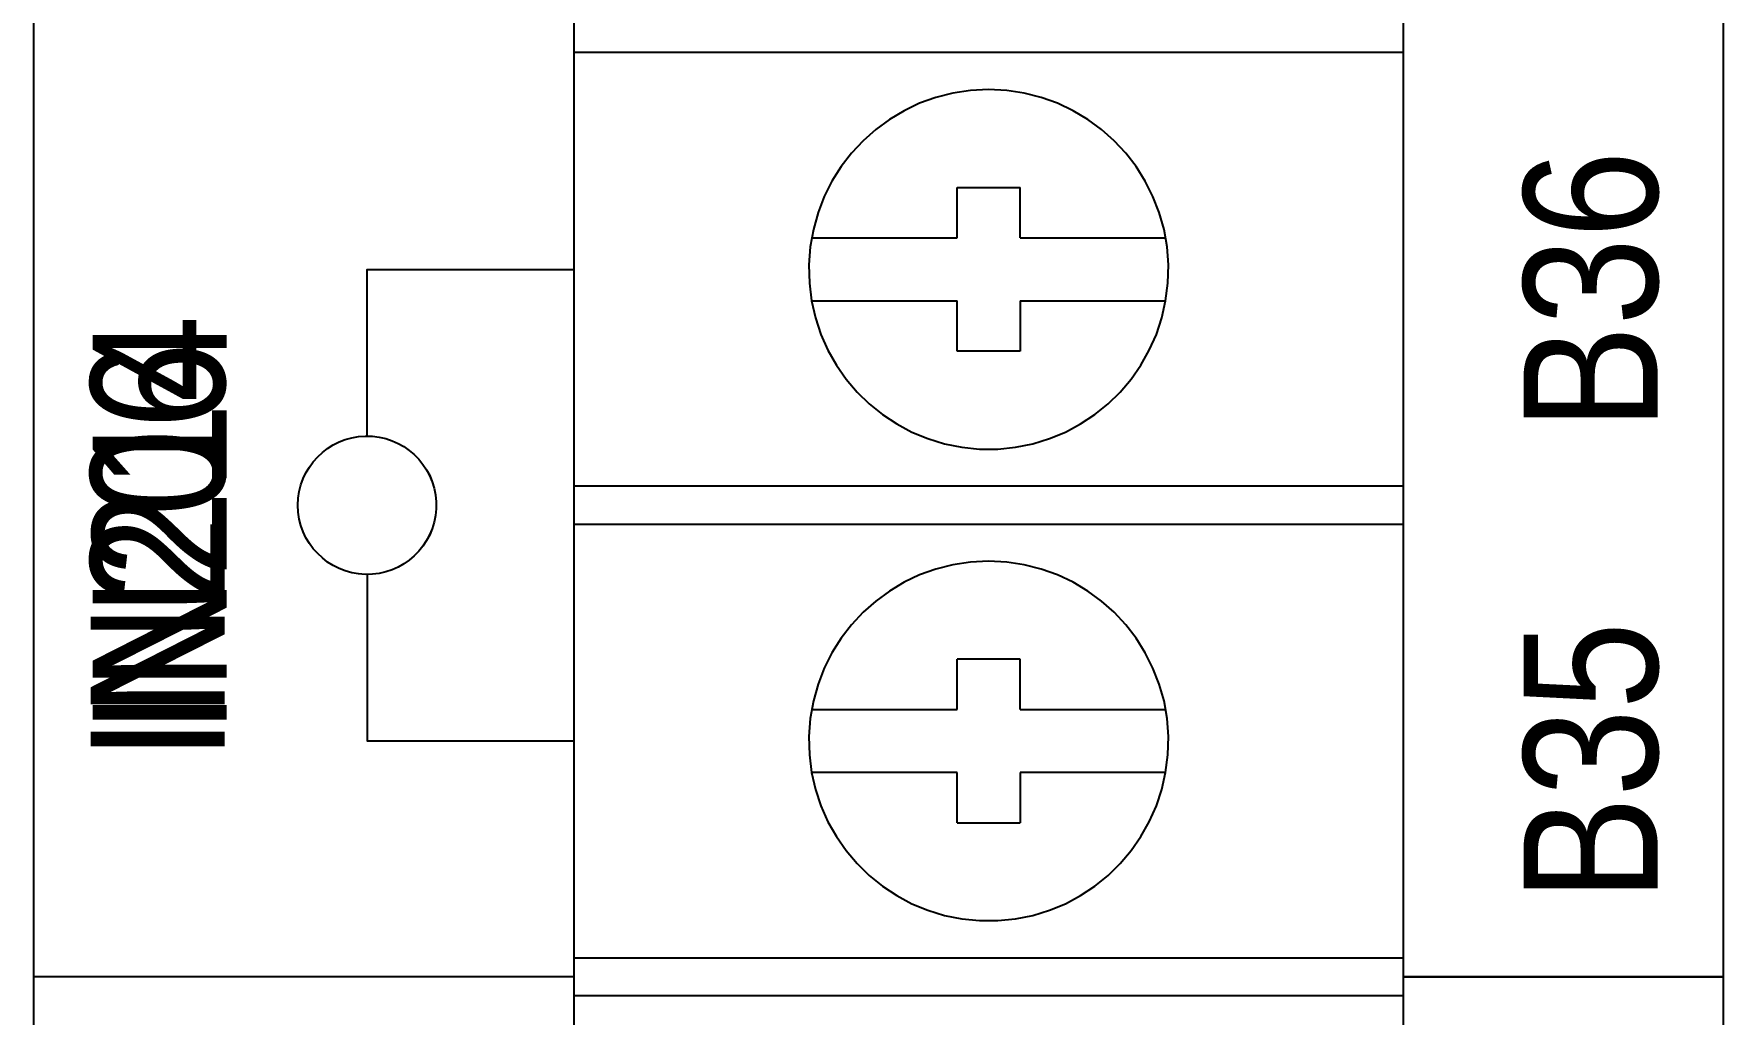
# Model space of a CAD drawing. Extents: x -11 to 35.7, y -8.8 to 26.3.
# Drawn here: x 21.333 to 22.677, y 7.798 to 8.577 of the extents above; entities that cross this region are included whole.
import ezdxf

# ---------------------------------------------------------------- set-up
doc = ezdxf.new("R2010")
doc.units = 0
doc.header["$MEASUREMENT"] = 0
for name, color, linetype in [('4_02__ADDITIONAL_12_STD_OU', 7, 'CONTINUOUS'), ('4_03__ADDITIONAL_4_STD_OUT', 7, 'CONTINUOUS'), ('4_04__ADDITIONAL_12_HIGH_I', 7, 'CONTINUOUS')]:
    doc.layers.add(name, color=color, linetype=linetype)

msp = doc.modelspace()

# ---------------------------------------------------------------- linework, layer by layer
at = {"layer": '4_02__ADDITIONAL_12_STD_OU'}
for points in [[(22.4226, 3.702), (22.4226, 10.452), (21.7626, 10.452), (21.7626, 3.702), (22.4226, 3.702)], [(21.3331, 6.2479), (21.3331, 6.364), (21.3331, 6.4813), (21.3331, 6.5994), (21.3331, 6.7182), (21.3331, 6.8376), (21.3331, 7.0772), (21.3331, 7.3169), (21.3331, 7.4363), (21.3331, 7.5551), (21.3331, 7.6732), (21.3331, 7.7904), (21.3331, 7.9066), (21.3331, 8.0215), (21.3331, 8.1349), (21.3331, 8.2468), (21.3331, 8.3568), (21.3331, 8.4111), (21.3331, 8.4649), (21.3331, 8.5181), (21.3331, 8.5708), (21.3331, 8.6229)], [(22.6769, 8.6229), (22.6769, 8.5708), (22.6769, 8.5181), (22.6769, 8.4649), (22.6769, 8.4111), (22.6769, 8.3568), (22.6769, 8.2468), (22.6769, 8.1349), (22.6769, 8.0215), (22.6769, 7.9066), (22.6769, 7.7904), (22.6769, 7.6732), (22.6769, 7.5551), (22.6769, 7.4363), (22.6769, 7.3169), (22.6769, 7.0772), (22.6769, 6.8376), (22.6769, 6.7182), (22.6769, 6.5994), (22.6769, 6.4813), (22.6769, 6.364), (22.6769, 6.2479)], [(22.4226, 8.5625), (21.7626, 8.5625)], [(22.0676, 8.455), (22.1176, 8.455)], [(22.0676, 8.415), (22.0676, 8.455)], [(22.1176, 8.415), (22.1176, 8.455)], [(21.9518, 8.415), (22.0676, 8.415)], [(22.1176, 8.415), (22.2334, 8.415)], [(21.5982, 8.2575), (21.5982, 8.39), (21.7626, 8.39)], [(21.9518, 8.365), (22.0676, 8.365)], [(22.0676, 8.325), (22.0676, 8.365)], [(22.1176, 8.365), (22.2334, 8.365)], [(22.1176, 8.365), (22.1176, 8.325)], [(22.1176, 8.325), (22.0676, 8.325)], [(22.4226, 8.2175), (21.7626, 8.2175)], [(21.7626, 8.1875), (22.4226, 8.1875)], [(21.5982, 8.1475), (21.5982, 8.015), (21.7626, 8.015)], [(22.1176, 8.08), (22.0676, 8.08)], [(22.0676, 8.04), (22.0676, 8.08)], [(22.1176, 8.04), (22.1176, 8.08)], [(21.9518, 8.04), (22.0676, 8.04)], [(22.1176, 8.04), (22.2334, 8.04)], [(22.0676, 7.99), (21.9518, 7.99)], [(22.0676, 7.95), (22.0676, 7.99)], [(22.2334, 7.99), (22.1176, 7.99)], [(22.1176, 7.99), (22.1176, 7.95)], [(22.0676, 7.95), (22.1176, 7.95)], [(21.7626, 7.8425), (22.4226, 7.8425)], [(21.7626, 7.8274), (21.3331, 7.8274)], [(22.6769, 7.8274), (22.4226, 7.8274)], [(21.7626, 7.8125), (22.4226, 7.8125)]]:
    msp.add_lwpolyline(points, dxfattribs=at)
for points in [[(22.0926, 8.533), (22.0782, 8.5322), (22.0642, 8.5301), (22.0507, 8.5267), (22.0377, 8.5221), (22.0254, 8.5162), (22.0137, 8.5092), (22.0028, 8.5012), (21.9927, 8.4923), (21.9835, 8.4824), (21.9752, 8.4717), (21.968, 8.4602), (21.9619, 8.448), (21.9569, 8.4352), (21.9532, 8.4218), (21.9507, 8.4079), (21.9497, 8.3936), (21.95, 8.3791), (21.9518, 8.365), (21.9549, 8.3514), (21.9592, 8.3383), (21.9648, 8.3258), (21.9715, 8.3139), (21.9792, 8.3028), (21.988, 8.2925), (21.9976, 8.2831), (22.0082, 8.2746), (22.0195, 8.2671), (22.0315, 8.2606), (22.0442, 8.2554), (22.0574, 8.2513), (22.0712, 8.2486), (22.0854, 8.2471), (22.0999, 8.2471), (22.1141, 8.2486), (22.1278, 8.2513), (22.1411, 8.2554), (22.1537, 8.2606), (22.1658, 8.2671), (22.1771, 8.2746), (22.1876, 8.2831), (22.1972, 8.2925), (22.206, 8.3028), (22.2137, 8.3139), (22.2204, 8.3258), (22.226, 8.3383), (22.2303, 8.3514), (22.2334, 8.365), (22.2352, 8.3791), (22.2356, 8.3936), (22.2345, 8.4079), (22.2321, 8.4218), (22.2283, 8.4352), (22.2233, 8.448), (22.2172, 8.4602), (22.21, 8.4717), (22.2017, 8.4824), (22.1925, 8.4923), (22.1824, 8.5012), (22.1715, 8.5092), (22.1598, 8.5162), (22.1475, 8.5221), (22.1345, 8.5267), (22.121, 8.5301), (22.107, 8.5322)], [(21.5432, 8.2025), (21.5435, 8.208), (21.5443, 8.2134), (21.5456, 8.2186), (21.5474, 8.2236), (21.5496, 8.2283), (21.5523, 8.2328), (21.5554, 8.237), (21.5589, 8.2409), (21.5627, 8.2444), (21.5668, 8.2476), (21.5712, 8.2504), (21.5759, 8.2528), (21.5808, 8.2547), (21.586, 8.2561), (21.5913, 8.257), (21.5968, 8.2575), (21.6024, 8.2573), (21.6078, 8.2566), (21.613, 8.2554), (21.6181, 8.2538), (21.6229, 8.2516), (21.6275, 8.2491), (21.6317, 8.2461), (21.6357, 8.2427), (21.6393, 8.239), (21.6426, 8.2349), (21.6455, 8.2306), (21.6479, 8.226), (21.65, 8.2211), (21.6515, 8.216), (21.6526, 8.2107), (21.6531, 8.2052), (21.6531, 8.1997), (21.6526, 8.1942), (21.6515, 8.1889), (21.65, 8.1838), (21.6479, 8.179), (21.6455, 8.1743), (21.6426, 8.17), (21.6393, 8.1659), (21.6357, 8.1622), (21.6317, 8.1589), (21.6275, 8.1559), (21.6229, 8.1533), (21.6181, 8.1512), (21.613, 8.1495), (21.6078, 8.1483), (21.6024, 8.1476), (21.5968, 8.1475), (21.5913, 8.1479), (21.586, 8.1488), (21.5808, 8.1503), (21.5759, 8.1522), (21.5712, 8.1545), (21.5668, 8.1573), (21.5627, 8.1605), (21.5589, 8.164), (21.5554, 8.1679), (21.5523, 8.1721), (21.5496, 8.1766), (21.5474, 8.1814), (21.5456, 8.1864), (21.5443, 8.1915), (21.5435, 8.1969)], [(22.0926, 8.158), (22.0782, 8.1572), (22.0642, 8.1551), (22.0507, 8.1517), (22.0377, 8.1471), (22.0254, 8.1412), (22.0137, 8.1342), (22.0028, 8.1262), (21.9927, 8.1173), (21.9835, 8.1074), (21.9752, 8.0967), (21.968, 8.0852), (21.9619, 8.073), (21.9569, 8.0602), (21.9532, 8.0468), (21.9507, 8.0329), (21.9497, 8.0186), (21.95, 8.0041), (21.9518, 7.99), (21.9549, 7.9764), (21.9592, 7.9633), (21.9648, 7.9508), (21.9715, 7.9389), (21.9792, 7.9278), (21.988, 7.9175), (21.9976, 7.9081), (22.0082, 7.8996), (22.0195, 7.8921), (22.0315, 7.8856), (22.0442, 7.8804), (22.0574, 7.8763), (22.0712, 7.8736), (22.0854, 7.8721), (22.0999, 7.8721), (22.1141, 7.8736), (22.1278, 7.8763), (22.1411, 7.8804), (22.1537, 7.8856), (22.1658, 7.8921), (22.1771, 7.8996), (22.1876, 7.9081), (22.1972, 7.9175), (22.206, 7.9278), (22.2137, 7.9389), (22.2204, 7.9508), (22.226, 7.9633), (22.2303, 7.9764), (22.2334, 7.99), (22.2352, 8.0041), (22.2356, 8.0186), (22.2345, 8.0329), (22.2321, 8.0468), (22.2283, 8.0602), (22.2233, 8.073), (22.2172, 8.0852), (22.21, 8.0967), (22.2017, 8.1074), (22.1925, 8.1173), (22.1824, 8.1262), (22.1715, 8.1342), (22.1598, 8.1412), (22.1475, 8.1471), (22.1345, 8.1517), (22.121, 8.1551), (22.107, 8.1572)]]:
    msp.add_lwpolyline(points, close=True, dxfattribs=at)
at = {"layer": '4_03__ADDITIONAL_4_STD_OUT'}
for points in [[(22.4226, 3.702), (22.4226, 10.452), (21.7626, 10.452), (21.7626, 3.702), (22.4226, 3.702)], [(21.3331, 6.2479), (21.3331, 6.364), (21.3331, 6.4813), (21.3331, 6.5994), (21.3331, 6.7182), (21.3331, 6.8376), (21.3331, 7.0772), (21.3331, 7.3169), (21.3331, 7.4363), (21.3331, 7.5551), (21.3331, 7.6732), (21.3331, 7.7904), (21.3331, 7.9066), (21.3331, 8.0215), (21.3331, 8.1349), (21.3331, 8.2468), (21.3331, 8.3568), (21.3331, 8.4111), (21.3331, 8.4649), (21.3331, 8.5181), (21.3331, 8.5708), (21.3331, 8.6229)], [(22.6769, 8.6229), (22.6769, 8.5708), (22.6769, 8.5181), (22.6769, 8.4649), (22.6769, 8.4111), (22.6769, 8.3568), (22.6769, 8.2468), (22.6769, 8.1349), (22.6769, 8.0215), (22.6769, 7.9066), (22.6769, 7.7904), (22.6769, 7.6732), (22.6769, 7.5551), (22.6769, 7.4363), (22.6769, 7.3169), (22.6769, 7.0772), (22.6769, 6.8376), (22.6769, 6.7182), (22.6769, 6.5994), (22.6769, 6.4813), (22.6769, 6.364), (22.6769, 6.2479)], [(22.4226, 8.5625), (21.7626, 8.5625)], [(22.0676, 8.455), (22.1176, 8.455)], [(22.0676, 8.415), (22.0676, 8.455)], [(22.1176, 8.415), (22.1176, 8.455)], [(21.9518, 8.415), (22.0676, 8.415)], [(22.1176, 8.415), (22.2334, 8.415)], [(21.5982, 8.2575), (21.5982, 8.39), (21.7626, 8.39)], [(21.9518, 8.365), (22.0676, 8.365)], [(22.0676, 8.325), (22.0676, 8.365)], [(22.1176, 8.365), (22.2334, 8.365)], [(22.1176, 8.365), (22.1176, 8.325)], [(22.1176, 8.325), (22.0676, 8.325)], [(22.4226, 8.2175), (21.7626, 8.2175)], [(21.7626, 8.1875), (22.4226, 8.1875)], [(21.5982, 8.1475), (21.5982, 8.015), (21.7626, 8.015)], [(22.1176, 8.08), (22.0676, 8.08)], [(22.0676, 8.04), (22.0676, 8.08)], [(22.1176, 8.04), (22.1176, 8.08)], [(21.9518, 8.04), (22.0676, 8.04)], [(22.1176, 8.04), (22.2334, 8.04)], [(22.0676, 7.99), (21.9518, 7.99)], [(22.0676, 7.95), (22.0676, 7.99)], [(22.2334, 7.99), (22.1176, 7.99)], [(22.1176, 7.99), (22.1176, 7.95)], [(22.0676, 7.95), (22.1176, 7.95)], [(21.7626, 7.8425), (22.4226, 7.8425)], [(21.7626, 7.8274), (21.3331, 7.8274)], [(22.4226, 7.8274), (22.6769, 7.8274)], [(21.7626, 7.8125), (22.4226, 7.8125)]]:
    msp.add_lwpolyline(points, dxfattribs=at)
for points in [[(22.0926, 8.533), (22.0782, 8.5322), (22.0642, 8.5301), (22.0507, 8.5267), (22.0377, 8.5221), (22.0254, 8.5162), (22.0137, 8.5092), (22.0028, 8.5012), (21.9927, 8.4923), (21.9835, 8.4824), (21.9752, 8.4717), (21.968, 8.4602), (21.9619, 8.448), (21.9569, 8.4352), (21.9532, 8.4218), (21.9507, 8.4079), (21.9497, 8.3936), (21.95, 8.3791), (21.9518, 8.365), (21.9549, 8.3514), (21.9592, 8.3383), (21.9648, 8.3258), (21.9715, 8.3139), (21.9792, 8.3028), (21.988, 8.2925), (21.9976, 8.2831), (22.0082, 8.2746), (22.0195, 8.2671), (22.0315, 8.2606), (22.0442, 8.2554), (22.0574, 8.2513), (22.0712, 8.2486), (22.0854, 8.2471), (22.0999, 8.2471), (22.1141, 8.2486), (22.1278, 8.2513), (22.1411, 8.2554), (22.1537, 8.2606), (22.1658, 8.2671), (22.1771, 8.2746), (22.1876, 8.2831), (22.1972, 8.2925), (22.206, 8.3028), (22.2137, 8.3139), (22.2204, 8.3258), (22.226, 8.3383), (22.2303, 8.3514), (22.2334, 8.365), (22.2352, 8.3791), (22.2356, 8.3936), (22.2345, 8.4079), (22.2321, 8.4218), (22.2283, 8.4352), (22.2233, 8.448), (22.2172, 8.4602), (22.21, 8.4717), (22.2017, 8.4824), (22.1925, 8.4923), (22.1824, 8.5012), (22.1715, 8.5092), (22.1598, 8.5162), (22.1475, 8.5221), (22.1345, 8.5267), (22.121, 8.5301), (22.107, 8.5322)], [(21.5432, 8.2025), (21.5435, 8.208), (21.5443, 8.2134), (21.5456, 8.2186), (21.5474, 8.2236), (21.5496, 8.2283), (21.5523, 8.2328), (21.5554, 8.237), (21.5589, 8.2409), (21.5627, 8.2444), (21.5668, 8.2476), (21.5712, 8.2504), (21.5759, 8.2528), (21.5808, 8.2547), (21.586, 8.2561), (21.5913, 8.257), (21.5968, 8.2575), (21.6024, 8.2573), (21.6078, 8.2566), (21.6131, 8.2554), (21.6181, 8.2538), (21.6229, 8.2516), (21.6275, 8.2491), (21.6317, 8.2461), (21.6357, 8.2427), (21.6393, 8.239), (21.6426, 8.2349), (21.6455, 8.2306), (21.648, 8.226), (21.65, 8.2211), (21.6515, 8.216), (21.6526, 8.2107), (21.6531, 8.2052), (21.6531, 8.1997), (21.6526, 8.1942), (21.6515, 8.1889), (21.65, 8.1838), (21.648, 8.179), (21.6455, 8.1743), (21.6426, 8.17), (21.6393, 8.1659), (21.6357, 8.1622), (21.6317, 8.1589), (21.6275, 8.1559), (21.6229, 8.1533), (21.6181, 8.1512), (21.6131, 8.1495), (21.6078, 8.1483), (21.6024, 8.1476), (21.5968, 8.1475), (21.5913, 8.1479), (21.586, 8.1488), (21.5808, 8.1503), (21.5759, 8.1522), (21.5712, 8.1545), (21.5668, 8.1573), (21.5627, 8.1605), (21.5589, 8.164), (21.5554, 8.1679), (21.5523, 8.1721), (21.5496, 8.1766), (21.5474, 8.1814), (21.5456, 8.1864), (21.5443, 8.1915), (21.5435, 8.1969)], [(22.0926, 8.158), (22.0782, 8.1572), (22.0642, 8.1551), (22.0507, 8.1517), (22.0377, 8.1471), (22.0254, 8.1412), (22.0137, 8.1342), (22.0028, 8.1262), (21.9927, 8.1173), (21.9835, 8.1074), (21.9752, 8.0967), (21.968, 8.0852), (21.9619, 8.073), (21.9569, 8.0602), (21.9532, 8.0468), (21.9507, 8.0329), (21.9497, 8.0186), (21.95, 8.0041), (21.9518, 7.99), (21.9549, 7.9764), (21.9592, 7.9633), (21.9648, 7.9508), (21.9715, 7.9389), (21.9792, 7.9278), (21.988, 7.9175), (21.9976, 7.9081), (22.0082, 7.8996), (22.0195, 7.8921), (22.0315, 7.8856), (22.0442, 7.8804), (22.0574, 7.8763), (22.0712, 7.8736), (22.0854, 7.8721), (22.0999, 7.8721), (22.1141, 7.8736), (22.1278, 7.8763), (22.1411, 7.8804), (22.1537, 7.8856), (22.1658, 7.8921), (22.1771, 7.8996), (22.1876, 7.9081), (22.1972, 7.9175), (22.206, 7.9278), (22.2137, 7.9389), (22.2204, 7.9508), (22.226, 7.9633), (22.2303, 7.9764), (22.2334, 7.99), (22.2352, 8.0041), (22.2356, 8.0186), (22.2345, 8.0329), (22.2321, 8.0468), (22.2283, 8.0602), (22.2233, 8.073), (22.2172, 8.0852), (22.21, 8.0967), (22.2017, 8.1074), (22.1925, 8.1173), (22.1824, 8.1262), (22.1715, 8.1342), (22.1598, 8.1412), (22.1475, 8.1471), (22.1345, 8.1517), (22.121, 8.1551), (22.107, 8.1572)]]:
    msp.add_lwpolyline(points, close=True, dxfattribs=at)
at = {"layer": '4_04__ADDITIONAL_12_HIGH_I'}
for points in [[(22.4226, 3.702), (22.4226, 10.452), (21.7626, 10.452), (21.7626, 3.702), (22.4226, 3.702)], [(21.3331, 6.2479), (21.3331, 6.364), (21.3331, 6.4813), (21.3331, 6.5994), (21.3331, 6.7182), (21.3331, 6.8376), (21.3331, 7.0772), (21.3331, 7.3169), (21.3331, 7.4363), (21.3331, 7.5551), (21.3331, 7.6732), (21.3331, 7.7904), (21.3331, 7.9066), (21.3331, 8.0215), (21.3331, 8.1349), (21.3331, 8.2468), (21.3331, 8.3568), (21.3331, 8.4111), (21.3331, 8.4649), (21.3331, 8.5181), (21.3331, 8.5708), (21.3331, 8.6229)], [(22.6769, 8.6229), (22.6769, 8.5708), (22.6769, 8.5181), (22.6769, 8.4649), (22.6769, 8.4111), (22.6769, 8.3568), (22.6769, 8.2468), (22.6769, 8.1349), (22.6769, 8.0215), (22.6769, 7.9066), (22.6769, 7.7904), (22.6769, 7.6732), (22.6769, 7.5551), (22.6769, 7.4363), (22.6769, 7.3169), (22.6769, 7.0772), (22.6769, 6.8376), (22.6769, 6.7182), (22.6769, 6.5994), (22.6769, 6.4813), (22.6769, 6.364), (22.6769, 6.2479)], [(22.4226, 8.5625), (21.7626, 8.5625)], [(22.0676, 8.455), (22.1176, 8.455)], [(22.0676, 8.415), (22.0676, 8.455)], [(22.1176, 8.415), (22.1176, 8.455)], [(21.9518, 8.415), (22.0676, 8.415)], [(22.1176, 8.415), (22.2334, 8.415)], [(21.5982, 8.2575), (21.5982, 8.39), (21.7626, 8.39)], [(21.9518, 8.365), (22.0676, 8.365)], [(22.0676, 8.325), (22.0676, 8.365)], [(22.1176, 8.365), (22.2334, 8.365)], [(22.1176, 8.365), (22.1176, 8.325)], [(22.1176, 8.325), (22.0676, 8.325)], [(22.4226, 8.2175), (21.7626, 8.2175)], [(21.7626, 8.1875), (22.4226, 8.1875)], [(21.5982, 8.1475), (21.5982, 8.015), (21.7626, 8.015)], [(22.1176, 8.08), (22.0676, 8.08)], [(22.0676, 8.04), (22.0676, 8.08)], [(22.1176, 8.04), (22.1176, 8.08)], [(21.9518, 8.04), (22.0676, 8.04)], [(22.1176, 8.04), (22.2334, 8.04)], [(22.0676, 7.99), (21.9518, 7.99)], [(22.0676, 7.95), (22.0676, 7.99)], [(22.2334, 7.99), (22.1176, 7.99)], [(22.1176, 7.99), (22.1176, 7.95)], [(22.0676, 7.95), (22.1176, 7.95)], [(21.7626, 7.8425), (22.4226, 7.8425)], [(21.7626, 7.8274), (21.3331, 7.8274)], [(22.6769, 7.8274), (22.4226, 7.8274)], [(21.7626, 7.8125), (22.4226, 7.8125)]]:
    msp.add_lwpolyline(points, dxfattribs=at)
for points in [[(22.0926, 8.533), (22.0782, 8.5322), (22.0642, 8.5301), (22.0507, 8.5267), (22.0377, 8.5221), (22.0254, 8.5162), (22.0137, 8.5092), (22.0028, 8.5012), (21.9927, 8.4923), (21.9835, 8.4824), (21.9752, 8.4717), (21.968, 8.4602), (21.9619, 8.448), (21.9569, 8.4352), (21.9532, 8.4218), (21.9507, 8.4079), (21.9497, 8.3936), (21.95, 8.3791), (21.9518, 8.365), (21.9549, 8.3514), (21.9592, 8.3383), (21.9648, 8.3258), (21.9715, 8.3139), (21.9792, 8.3028), (21.988, 8.2925), (21.9976, 8.2831), (22.0082, 8.2746), (22.0195, 8.2671), (22.0315, 8.2606), (22.0442, 8.2554), (22.0574, 8.2513), (22.0712, 8.2486), (22.0854, 8.2471), (22.0999, 8.2471), (22.1141, 8.2486), (22.1278, 8.2513), (22.1411, 8.2554), (22.1537, 8.2606), (22.1658, 8.2671), (22.1771, 8.2746), (22.1876, 8.2831), (22.1972, 8.2925), (22.206, 8.3028), (22.2137, 8.3139), (22.2204, 8.3258), (22.226, 8.3383), (22.2303, 8.3514), (22.2334, 8.365), (22.2352, 8.3791), (22.2356, 8.3936), (22.2345, 8.4079), (22.2321, 8.4218), (22.2283, 8.4352), (22.2233, 8.448), (22.2172, 8.4602), (22.21, 8.4717), (22.2017, 8.4824), (22.1925, 8.4923), (22.1824, 8.5012), (22.1715, 8.5092), (22.1598, 8.5162), (22.1475, 8.5221), (22.1345, 8.5267), (22.121, 8.5301), (22.107, 8.5322)], [(21.5432, 8.2025), (21.5435, 8.208), (21.5443, 8.2134), (21.5456, 8.2186), (21.5474, 8.2236), (21.5496, 8.2283), (21.5523, 8.2328), (21.5554, 8.237), (21.5589, 8.2409), (21.5627, 8.2444), (21.5668, 8.2476), (21.5712, 8.2504), (21.5759, 8.2528), (21.5808, 8.2547), (21.586, 8.2561), (21.5913, 8.257), (21.5968, 8.2575), (21.6024, 8.2573), (21.6078, 8.2566), (21.613, 8.2554), (21.6181, 8.2538), (21.6229, 8.2516), (21.6275, 8.2491), (21.6317, 8.2461), (21.6357, 8.2427), (21.6393, 8.239), (21.6426, 8.2349), (21.6455, 8.2306), (21.6479, 8.226), (21.65, 8.2211), (21.6515, 8.216), (21.6526, 8.2107), (21.6531, 8.2052), (21.6531, 8.1997), (21.6526, 8.1942), (21.6515, 8.1889), (21.65, 8.1838), (21.6479, 8.179), (21.6455, 8.1743), (21.6426, 8.17), (21.6393, 8.1659), (21.6357, 8.1622), (21.6317, 8.1589), (21.6275, 8.1559), (21.6229, 8.1533), (21.6181, 8.1512), (21.613, 8.1495), (21.6078, 8.1483), (21.6024, 8.1476), (21.5968, 8.1475), (21.5913, 8.1479), (21.586, 8.1488), (21.5808, 8.1503), (21.5759, 8.1522), (21.5712, 8.1545), (21.5668, 8.1573), (21.5627, 8.1605), (21.5589, 8.164), (21.5554, 8.1679), (21.5523, 8.1721), (21.5496, 8.1766), (21.5474, 8.1814), (21.5456, 8.1864), (21.5443, 8.1915), (21.5435, 8.1969)], [(22.0926, 8.158), (22.0782, 8.1572), (22.0642, 8.1551), (22.0507, 8.1517), (22.0377, 8.1471), (22.0254, 8.1412), (22.0137, 8.1342), (22.0028, 8.1262), (21.9927, 8.1173), (21.9835, 8.1074), (21.9752, 8.0967), (21.968, 8.0852), (21.9619, 8.073), (21.9569, 8.0602), (21.9532, 8.0468), (21.9507, 8.0329), (21.9497, 8.0186), (21.95, 8.0041), (21.9518, 7.99), (21.9549, 7.9764), (21.9592, 7.9633), (21.9648, 7.9508), (21.9715, 7.9389), (21.9792, 7.9278), (21.988, 7.9175), (21.9976, 7.9081), (22.0082, 7.8996), (22.0195, 7.8921), (22.0315, 7.8856), (22.0442, 7.8804), (22.0574, 7.8763), (22.0712, 7.8736), (22.0854, 7.8721), (22.0999, 7.8721), (22.1141, 7.8736), (22.1278, 7.8763), (22.1411, 7.8804), (22.1537, 7.8856), (22.1658, 7.8921), (22.1771, 7.8996), (22.1876, 7.9081), (22.1972, 7.9175), (22.206, 7.9278), (22.2137, 7.9389), (22.2204, 7.9508), (22.226, 7.9633), (22.2303, 7.9764), (22.2334, 7.99), (22.2352, 8.0041), (22.2356, 8.0186), (22.2345, 8.0329), (22.2321, 8.0468), (22.2283, 8.0602), (22.2233, 8.073), (22.2172, 8.0852), (22.21, 8.0967), (22.2017, 8.1074), (22.1925, 8.1173), (22.1824, 8.1262), (22.1715, 8.1342), (22.1598, 8.1412), (22.1475, 8.1471), (22.1345, 8.1517), (22.121, 8.1551), (22.107, 8.1572)]]:
    msp.add_lwpolyline(points, close=True, dxfattribs=at)

# ---------------------------------------------------------------- texts
at = {"layer": '4_02__ADDITIONAL_12_STD_OU', "char_height": 0.106722, "attachment_point": 7, "rotation": 90}
for s, insert in [('\\fInterstate-Regular|b0|i0|c0|p34;\\W0.875;B36', (22.6263, 8.2622)), ('\\fInterstate-Regular|b0|i0|c0|p34;\\W0.875;IN206', (21.4865, 7.9992)), ('\\fInterstate-Regular|b0|i0|c0|p34;\\W0.875;B35', (22.6263, 7.8875))]:
    msp.add_mtext(s, dxfattribs=dict(at, insert=insert))
at = {"layer": '4_03__ADDITIONAL_4_STD_OUT', "char_height": 0.106722, "attachment_point": 7, "rotation": 90}
for s, insert in [('\\fInterstate-Regular|b0|i0|c0|p34;\\W0.875;B36', (22.6263, 8.2622)), ('\\fInterstate-Regular|b0|i0|c0|p34;\\W0.875;IN214', (21.4865, 8.0203)), ('\\fInterstate-Regular|b0|i0|c0|p34;\\W0.875;B35', (22.6263, 7.8875))]:
    msp.add_mtext(s, dxfattribs=dict(at, insert=insert))
at = {"layer": '4_04__ADDITIONAL_12_HIGH_I', "char_height": 0.106722, "attachment_point": 7, "rotation": 90}
for s, insert in [('\\fInterstate-Regular|b0|i0|c0|p34;\\W0.875;B36', (22.6263, 8.2622)), ('\\fInterstate-Regular|b0|i0|c0|p34;\\W0.875;IN206', (21.4865, 7.9992)), ('\\fInterstate-Regular|b0|i0|c0|p34;\\W0.875;B35', (22.6263, 7.8875))]:
    msp.add_mtext(s, dxfattribs=dict(at, insert=insert))

doc.saveas('drawing.dxf')
